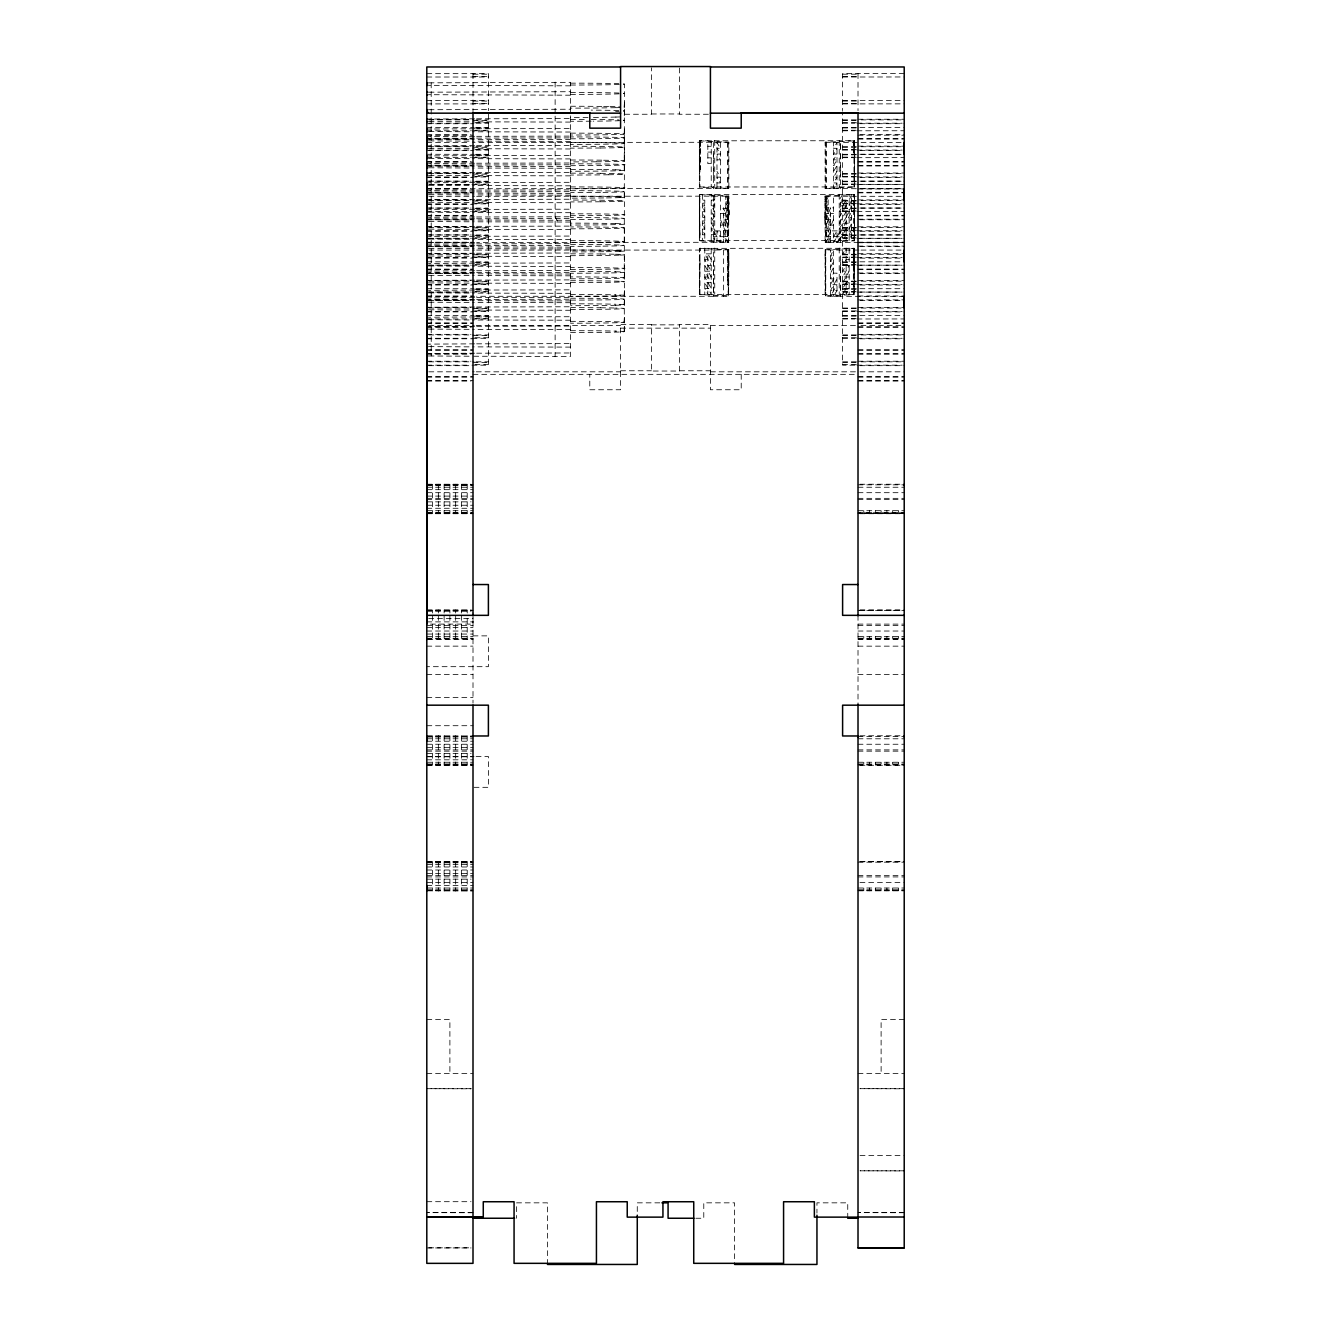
<?xml version="1.0" encoding="UTF-8"?>
<svg xmlns="http://www.w3.org/2000/svg" width="1331" height="1331" viewBox="0 0 1331 1331"><rect width="100%" height="100%" fill="white"/><g stroke="black" fill="none" stroke-linecap="round" stroke-linejoin="round"><path stroke-width="0.75" stroke-dasharray="5 3.75" d="M473.004 617.883L473.004 624.106L426.802 624.106M713.466 165.643L713.466 177.189M713.466 261.625L713.466 296.281L476.648 296.281M840.51 165.643L840.51 177.189M840.493 148.307L840.51 142.533L858.994 142.533M840.493 290.507L840.51 261.625M840.51 267.398L840.493 296.281L904.215 296.514M624.239 170.401L624.422 147.225M624.239 197.287L624.422 164.745M624.239 241.693L624.422 191.631M624.239 268.579L624.422 227.867M624.256 295.465L624.439 289.609L624.256 295.299M624.256 304.816L624.439 298.976L624.256 304.666M624.256 322.352L624.439 316.495L624.256 322.185M624.256 331.702L624.439 254.753M624.256 107.112L624.439 101.406L624.256 107.262A53.972 0.948 0 0 0 624.189 107.112M624.256 133.998L624.439 128.292L624.256 134.148M624.256 143.349L624.439 137.659L624.256 143.515M624.439 155.178L624.256 160.885L624.439 84.086M624.256 331.552L624.439 325.862M699.357 248.348L728.207 249.729L728.207 295.931L728.839 261.342L727.591 261.475L728.839 272.888L727.591 273.021L728.639 296.048L713.466 296.281L713.466 250.078L728.839 249.795L728.639 296.048L699.357 294.534L699.357 248.348L854.402 248.281L853.986 294.6L825.12 295.998L825.12 249.795L854.602 248.348L853.354 259.761L854.602 259.894L853.986 248.398L853.986 294.6M858.994 242.508L825.12 242.225L825.12 196.023L825.12 224.889M825.12 242.225L854.602 240.761L854.602 194.576L699.357 194.576L699.357 240.761L699.973 194.625L728.839 196.023L728.639 242.275L476.648 242.508M699.973 235.055L699.357 194.576L699.973 240.828L728.839 242.225M699.357 259.894L699.973 248.398L699.973 294.6M699.973 259.944L699.357 294.534L854.602 294.534L853.986 259.944M476.648 196.306L727.591 196.156L728.839 224.889M825.12 207.569L828.148 196.206L858.994 196.306M854.602 240.761L854.602 194.576L825.12 196.023L825.12 201.796L828.148 201.979C826.085 206.904 820.661 238.665 828.148 207.752L833.589 207.836M854.402 152.283L853.354 152.216L854.402 140.737L854.602 186.989L825.137 188.453L825.137 142.251L854.602 140.803M854.402 259.828L853.354 265.534L854.602 265.668L854.602 271.441M825.336 219.182L826.385 219.249L830.561 207.802L830.561 242.442M833.589 213.609L830.561 213.576L826.385 225.022L833.589 225.155M833.589 236.702L836.999 230.945L836.999 242.492L840.493 236.735L826.385 236.569L833.589 219.382L830.561 219.349L826.385 230.795L840.493 230.962L833.589 242.475L833.589 196.289M830.561 230.895L826.385 242.342L826.385 196.156L825.336 196.09M830.561 236.668L828.148 242.392L828.148 196.206L826.385 196.156L825.12 213.343L830.561 213.576M842.739 194.293L839.229 200.066L849.178 200.116L851.59 194.393L851.59 240.595L854.402 240.695L854.402 194.509M842.739 200.066L839.229 205.839L849.178 205.889L851.59 200.166L849.178 200.116M846.15 211.629L839.229 223.159L849.178 223.225L851.59 217.485L846.15 217.402L839.229 228.932L851.59 229.032L849.178 234.772L839.229 234.705L851.59 211.712L839.229 211.612L846.15 200.083L846.15 240.512L851.59 240.595M849.178 228.999L851.59 223.259L849.178 223.225M846.15 217.402L851.59 205.939L849.178 205.889M840.493 296.281L836.999 296.264L836.999 273.171L833.589 273.154L830.561 278.894L836.999 278.944L830.561 290.441L836.999 290.491L833.589 296.247L825.12 295.998M833.589 278.928L830.561 284.668L836.999 284.718L830.561 296.214L830.561 250.012L825.12 249.795L825.752 295.931L825.752 249.729M846.15 205.856L839.229 217.386L842.739 217.386M846.15 228.965L839.229 240.478L699.557 240.695L699.557 194.509M839.229 194.276L839.229 240.478L842.739 240.478L846.15 234.738M849.178 276.998L842.739 276.931L849.178 265.435L846.15 265.401L842.739 271.158L849.178 271.208L842.739 282.704L849.178 282.771M846.15 282.738L842.739 288.478L849.178 288.544L846.15 294.284L846.15 248.082L842.739 253.838L849.178 253.888M842.739 294.251L846.15 288.511M720.387 196.289L720.387 242.475L713.466 230.962L723.399 230.895L727.591 242.342L727.591 196.156C728.955 201.014 732.133 211.662 720.387 207.836M720.387 213.609L728.839 213.343M723.399 236.668L727.591 236.569L720.387 219.382C735.477 223.874 727.741 204.042 725.811 196.206L725.811 242.392L723.399 236.668L713.466 236.735L716.976 242.492L716.976 230.945L720.387 236.702M728.639 284.501L727.591 278.795L728.839 278.661L727.591 249.912L727.591 284.568L728.839 284.435M699.357 140.803L728.839 142.251L728.839 188.453L699.357 186.989L699.357 140.803L854.402 140.737L854.602 186.989M728.839 142.251L472.488 142.533M699.357 186.989L854.402 186.922M728.839 188.453L472.488 188.736M570.517 148.972L472.505 148.723M570.517 193.378L472.505 193.145M570.517 195.158L472.505 194.925M570.517 202.745L472.505 202.495M570.517 239.58L472.505 239.33M570.517 247.15L472.505 246.917M570.517 248.93L472.505 248.697M570.517 293.336L472.505 293.103M570.517 166.491L472.505 166.259M570.517 175.858L472.505 175.609M570.517 212.694L472.505 212.444M570.517 220.264L472.505 220.031M570.517 222.044L472.505 221.811M570.517 229.631L472.505 229.381M570.517 266.466L472.505 266.217M570.517 275.816L472.505 275.584M570.533 85.833L429.015 85.334M570.533 95.2L429.015 94.701M570.533 122.086L472.505 121.836M570.533 132.035L472.505 131.802M570.533 139.605L472.505 139.372M570.533 141.385L472.505 141.153M570.533 158.921L472.505 158.672M570.533 168.272L472.505 168.039M570.533 185.808L472.505 185.558M570.533 256.5L472.522 256.267M570.533 274.036L472.522 273.803M570.533 283.387L472.522 283.154M570.533 300.922L472.522 300.69M570.533 302.703L472.522 302.47M570.533 310.273L472.522 310.04M570.533 320.222L472.522 319.989M570.533 329.589L472.522 329.356M570.533 347.108L472.522 346.875M853.986 240.828L853.986 194.625L853.986 235.055M825.752 230.612L825.752 242.159L825.752 195.956M699.557 169.603L700.605 169.553L700.605 140.67M699.557 248.281L700.622 248.215M615.654 295.898L619.897 295.765A53.989 0.948 0 0 0 619.88 295L615.654 294.866M615.654 305.265L619.897 305.115A53.989 0.948 0 0 0 619.897 304.366L615.654 304.233M615.654 107.695L596.188 108.011A53.423 0.932 0 0 1 570.533 108.127M608.65 174.777L615.338 174.627M723.399 230.895L727.591 230.795L723.399 219.349M702.369 234.805L704.781 234.772L702.369 229.032L704.781 228.999L702.369 223.259L704.781 223.225L702.369 217.485L704.781 217.452L702.369 211.712L704.781 211.662L702.369 205.939L704.781 205.889L702.369 200.166L704.781 200.116L704.781 240.545M603.625 188.586L615.654 188.353A53.822 0.932 0 0 0 596.038 187.006M720.387 225.155L727.591 225.022L723.399 213.576M600.481 148.007L570.517 148.157M429.031 82.838L570.533 82.339L570.533 356.475L472.522 356.242M474.585 118.808L429.031 119.075M476.648 118.792L570.533 118.592M474.585 128.758L429.031 129.024M476.648 128.741L570.533 128.541M474.585 136.328L429.031 136.611M476.648 136.328L570.533 136.111M474.585 138.125L429.031 138.391M476.648 138.108L570.533 137.892M474.568 145.695L429.015 145.961M476.631 145.678L570.517 145.478M707.826 146.31L711.236 146.294M707.826 152.083L711.236 152.067M474.585 155.644L429.031 155.91M476.648 155.627L570.533 155.428M707.826 157.857L711.236 157.84M716.976 159.853L720.387 159.836L716.976 154.08L720.387 154.063L716.976 148.307L720.387 148.29L716.976 142.533L716.976 188.719M474.568 163.214L429.015 163.497M476.631 163.214L570.517 162.998M474.585 165.011L429.031 165.277M476.648 164.994L570.533 164.778M711.236 163.613L707.826 163.646L707.826 140.537M474.568 172.581L429.015 172.847M476.631 172.564L570.517 172.364M474.585 182.53L429.031 182.796M476.648 182.513L570.533 182.314M716.976 182.946L720.387 182.929L716.976 177.173L720.387 177.156L716.976 171.4M474.568 190.1L429.015 190.383M476.631 190.1L570.517 189.884M474.568 191.897L429.015 192.163M476.631 191.88L570.517 191.664M474.568 199.467L429.015 199.733M476.631 199.45L570.517 199.234M474.568 209.416L429.015 209.682M476.631 209.4L570.517 209.2M474.568 216.986L429.015 217.269M476.631 216.986L570.517 216.77M474.568 218.783L429.015 219.049M476.631 218.766L570.517 218.55M474.568 226.353L429.015 226.619M476.631 226.337L570.517 226.12M474.568 236.302L429.015 236.569M476.631 236.286L570.517 236.069M474.568 243.872L429.015 244.155M476.631 243.872L570.517 243.656M474.568 245.653L429.015 245.936M476.631 245.653L570.517 245.436M474.585 253.239L429.015 253.506M476.648 253.223L570.533 253.006M711.22 253.838L704.781 253.888L711.22 265.385L704.781 265.435L711.22 276.931L704.781 276.998L711.22 288.478L704.781 288.544L707.809 294.284L707.809 253.855L711.22 259.612L704.781 259.661L711.22 271.158L704.781 271.208L711.22 282.704L704.781 282.771L711.22 294.251L711.22 248.065M474.568 263.189L429.015 263.455M476.631 263.172L570.517 262.956M474.585 270.759L429.015 271.042M476.648 270.742L570.533 270.542M474.568 272.539L429.015 272.822M476.631 272.539L570.517 272.323M474.585 280.126L429.015 280.392M476.648 280.109L570.533 279.893M474.568 290.075L429.015 290.341M476.631 290.058L570.517 289.842M474.585 297.645L429.015 297.928M476.648 297.628L570.533 297.429M474.585 299.425L429.015 299.708M476.648 299.425L570.533 299.209M474.585 307.012L429.015 307.278M476.648 306.995L570.533 306.779M474.585 316.961L429.015 317.227M476.648 316.944L570.533 316.728M474.585 326.311L429.015 326.594M476.648 326.311L570.533 326.095M474.585 343.847L429.015 344.113M476.648 343.831L570.533 343.614M474.585 353.197L429.015 353.48M476.648 353.197L570.533 352.981M588.036 117.427L570.533 117.477M429.031 92.188L570.533 91.706M429.031 109.724L570.533 109.225M570.517 165.693L600.481 165.526A53.872 0.932 0 0 0 600.447 163.963A53.573 0.932 0 0 0 570.517 163.813M570.533 255.702L600.481 255.535A53.606 0.932 0 0 0 620.263 255.119M570.533 309.474L600.481 309.308A53.606 0.932 0 0 0 620.263 308.892A54.022 0.948 0 0 0 615.554 308.01M426.802 73.654L488.394 73.654L488.394 110.623M904.215 73.604L842.606 73.654L842.606 110.623M473.004 74.187L488.394 74.187M842.606 74.187L858.013 74.187M473.004 76.483L488.394 76.483M842.606 76.483L858.013 76.483M426.802 77.015L488.394 77.015M842.606 77.015L904.215 76.965M426.802 100.54L488.394 100.54M842.606 100.54L904.215 100.49M473.004 101.073L488.394 101.073M842.606 101.073L858.013 101.073M473.004 103.369L488.394 103.369M842.606 103.369L858.013 103.369M426.802 103.901L488.394 103.901M842.606 103.901L904.215 103.851M651.391 113.967L679.625 113.967M624.688 114.25L651.391 114.25L651.391 67.781M708.375 114.25L679.625 114.25L679.625 67.781M428.715 119.308L473.004 119.308M858.013 119.258L904.215 119.258M428.848 119.857L474.019 119.857M476.082 119.857L488.394 119.857M842.606 119.857L859.044 119.857M861.09 119.857L904.215 119.857M473.004 120.389L488.394 120.389M842.606 120.389L856.083 120.389M474.917 122.668L488.394 122.668M842.606 122.668L858.013 122.668M842.606 123.201L854.935 123.201M856.981 123.201L902.168 123.201M428.848 123.201L474.019 123.201M476.082 123.201L488.394 123.201M426.802 123.75L473.004 123.75M860.026 123.7L904.215 123.7M426.802 127.427L474.019 127.427M476.082 127.427L488.394 127.427M842.606 127.427L859.044 127.427M859.859 127.377L904.215 127.377M474.917 127.959L488.394 127.959M842.606 127.959L856.083 127.959M474.917 130.255L488.394 130.255M842.606 130.255L856.083 130.255M426.802 130.787L471.074 130.787M471.973 130.787L488.394 130.787M842.606 130.787L854.935 130.787M856.981 130.787L904.215 130.737M426.802 134.714L471.074 134.714M859.942 134.664L904.215 134.664M426.802 135.246L473.004 135.246M858.013 135.196L904.215 135.196M426.802 138.607L473.004 138.607M858.013 138.557L904.215 138.557M426.802 139.139L473.004 139.139M858.013 139.089L904.215 139.089M426.802 142.533L470.425 142.533M861.057 142.533L904.215 142.533M426.802 146.194L470.991 146.194M858.013 146.144L904.215 146.144M428.848 146.743L474.019 146.743M476.082 146.743L488.394 146.726M842.606 146.726L859.044 146.726M861.09 146.726L904.215 146.726M473.004 147.275L488.394 147.275M842.606 147.275L856.083 147.275M474.917 149.554L488.394 149.554M842.606 149.554L858.013 149.554M428.848 150.087L474.019 150.087M476.082 150.087L488.394 150.087M842.606 150.087L854.935 150.087M856.981 150.087L902.168 150.087M426.802 150.636L473.004 150.636M860.026 150.586L904.215 150.586M859.859 154.263L904.215 154.263M426.802 154.28L474.019 154.313M476.065 154.313L488.394 154.313M842.606 154.313L859.027 154.313M861.09 154.313L902.152 154.313M474.917 154.845L488.394 154.845M842.606 154.845L856.083 154.845M474.917 157.141L488.394 157.141M842.606 157.141L856.083 157.141M426.802 157.624L471.074 157.624M471.956 157.674L488.394 157.674M842.606 157.674L854.918 157.674M856.981 157.674L904.215 157.624M426.802 161.6L471.074 161.6M858.013 161.55L904.215 161.55M426.802 162.149L473.004 162.149M858.013 162.083L904.215 162.083M426.802 165.493L473.004 165.493M858.013 165.443L904.215 165.443M426.802 166.026L473.004 166.026M858.013 165.976L904.215 165.976M426.802 173.097L470.991 173.097M858.013 173.03L904.215 173.03M428.848 173.629L474.019 173.629M476.082 173.629L488.394 173.612M842.606 173.612L859.044 173.612M861.09 173.612L904.215 173.612M473.004 174.161L488.394 174.161M842.606 174.161L856.083 174.161M474.917 176.441L488.394 176.441M842.606 176.441L858.013 176.441M426.802 176.973L469.91 176.973M471.973 176.973L488.394 176.973M842.606 176.973L854.935 176.973M856.981 176.973L902.168 176.973M426.802 177.505L473.004 177.505M860.026 177.472L904.215 177.472M426.802 181.149L471.141 181.149M859.859 181.149L904.215 181.149M428.832 181.199L474.019 181.199M476.065 181.199L488.394 181.199M842.606 181.199L859.027 181.199M861.09 181.199L902.152 181.199M474.917 181.731L488.394 181.731M842.606 181.731L856.083 181.731M474.917 184.011L488.394 184.011M842.606 184.011L856.083 184.011M428.798 184.377L470.991 184.377L426.802 184.51M860.026 184.344L902.202 184.344M471.956 184.56L488.394 184.56M842.606 184.56L854.918 184.56M856.981 184.56L904.215 184.51M426.802 188.47L471.074 188.47M859.942 188.436L904.215 188.436M426.802 188.736L470.425 188.736M825.137 188.453L858.994 188.736M861.057 188.736L904.215 188.736M426.802 189.019L473.004 189.019M858.013 188.969L904.215 188.969M426.802 192.363L473.004 192.363M858.013 192.329L904.215 192.329M426.802 192.912L473.004 192.912M858.013 192.862L904.215 192.862M428.865 196.306L474.568 196.306M861.041 196.306L904.198 196.306M426.802 199.949L470.991 199.949M858.013 199.916L904.215 199.916M428.832 200.499L474.019 200.499M476.065 200.499L488.394 200.499M842.606 200.499L859.027 200.499M861.09 200.499L904.198 200.499M472.987 201.048L488.394 201.048M842.606 201.048L856.083 201.048M474.917 203.327L488.394 203.327M842.606 203.327L857.996 203.327M426.785 203.859L469.91 203.859M471.956 203.859L488.394 203.859M842.606 203.859L854.918 203.859M856.981 203.859L902.152 203.859M426.802 204.358L473.004 204.358M860.026 204.358L904.215 204.358M426.802 208.052L471.141 208.052M859.859 208.035L904.215 208.035M428.832 208.085L474.019 208.085M476.065 208.085L488.394 208.085M842.606 208.085L859.027 208.085M861.09 208.085L902.152 208.085M474.917 208.618L488.394 208.618M842.606 208.618L856.083 208.618M474.917 210.897L488.394 210.897M842.606 210.897L856.083 210.897M426.802 211.396L471.074 211.396M471.956 211.446L488.394 211.446M842.606 211.446L854.918 211.446M856.981 211.446L904.215 211.413M426.802 215.339L473.004 215.339M858.013 215.323L904.215 215.323M426.802 215.872L473.004 215.872M858.013 215.855L904.215 215.855M426.802 219.216L473.004 219.216M858.013 219.216L904.215 219.216M426.802 219.765L473.004 219.765M859.942 219.748L904.215 219.748M426.802 226.819L470.991 226.819M858.013 226.802L904.215 226.802M428.832 227.385L474.019 227.385M476.065 227.385L488.394 227.385M842.606 227.385L859.027 227.385M861.09 227.385L904.198 227.385M472.987 227.934L488.394 227.934M842.606 227.934L856.083 227.934M474.917 230.213L488.394 230.213M842.606 230.213L857.996 230.213M426.785 230.745L469.91 230.745M471.956 230.745L488.394 230.745M842.606 230.745L854.918 230.745M856.981 230.745L902.152 230.745M426.802 231.245L473.004 231.245M860.026 231.245L904.215 231.245M426.802 234.921L471.141 234.921M859.859 234.921L904.215 234.921M428.832 234.971L474.019 234.971M476.065 234.971L488.394 234.971M842.606 234.971L859.027 234.971M861.09 234.971L902.152 234.971M474.917 235.504L488.394 235.504M842.606 235.504L856.083 235.504M474.917 237.783L488.394 237.783M842.606 237.783L856.083 237.783M426.802 238.282L471.074 238.282M859.942 238.282L904.215 238.282M428.832 238.332L469.91 238.332M471.956 238.332L488.394 238.332M842.606 238.332L854.918 238.332M856.981 238.332L902.152 238.332M426.802 242.209L473.004 242.209M858.013 242.209L904.215 242.209M428.865 242.508L474.568 242.508M861.041 242.508L902.152 242.508M426.802 242.741L473.004 242.741M858.013 242.741L904.215 242.741M426.802 246.102L473.004 246.102M858.013 246.102L904.215 246.102M426.802 246.651L473.004 246.651M859.942 246.634L904.215 246.634M428.865 250.078L474.568 250.078M476.648 250.078L713.466 250.078M858.994 250.078L830.561 250.012M861.041 250.078L904.198 250.078M426.802 253.705L470.991 253.705M858.013 253.705L904.215 253.705M428.832 254.271L474.019 254.271M476.065 254.271L488.394 254.271M842.606 254.271L859.027 254.271M861.09 254.271L904.198 254.271M472.987 254.82L488.394 254.82M842.606 254.82L856.083 254.82M474.917 257.099L488.394 257.099M842.606 257.099L857.996 257.099M426.785 257.632L469.91 257.632M471.956 257.632L488.394 257.632M842.606 257.632L854.918 257.632M856.981 257.632L902.152 257.632M426.802 258.131L473.004 258.131M860.026 258.131L904.215 258.131M426.802 261.808L474.019 261.858M476.082 261.858L488.394 261.858M842.606 261.858L859.044 261.858M859.859 261.808L904.215 261.808M474.917 262.39L488.394 262.39M842.606 262.39L856.083 262.39M474.917 264.669L488.394 264.669M842.606 264.669L856.083 264.669M426.802 265.168L471.074 265.168M859.942 265.168L904.215 265.168M428.848 265.218L469.91 265.218M471.973 265.218L488.394 265.218M842.606 265.218L854.935 265.218M856.981 265.218L902.168 265.218M426.802 269.112L473.004 269.112M858.013 269.095L904.215 269.095M426.802 269.644L473.004 269.644M858.013 269.644L904.215 269.644M426.802 272.988L473.004 272.988M858.013 272.988L904.215 272.988M426.802 273.537L471.074 273.537M859.942 273.537L904.215 273.537M426.802 280.575L470.991 280.575M858.013 280.591L904.215 280.591M428.832 281.157L474.019 281.157M476.065 281.157L488.394 281.157M842.606 281.157L859.027 281.157M861.09 281.157L904.198 281.157M472.987 281.706L488.394 281.706M842.606 281.706L856.083 281.706M474.917 283.985L488.394 283.985M842.606 283.985L857.996 283.985M426.785 284.518L469.91 284.518M471.956 284.518L488.394 284.518M842.606 284.518L854.918 284.518M856.981 284.518L902.152 284.518M426.802 285.017L473.004 285.017M860.026 285.017L904.215 285.017M426.802 288.694L474.019 288.744M476.082 288.744L488.394 288.744M842.606 288.744L859.044 288.744M859.859 288.694L904.215 288.694M474.917 289.276L488.394 289.276M842.606 289.276L856.083 289.276M474.917 291.556L488.394 291.556M842.606 291.556L856.083 291.556M426.802 292.055L471.074 292.055M859.942 292.055L904.215 292.055M428.848 292.105L469.91 292.105M471.973 292.105L488.394 292.105M842.606 292.105L854.935 292.105M856.981 292.105L902.168 292.105M426.802 295.981L473.004 295.981M858.013 295.998L904.215 295.998M426.802 296.514L474.568 296.281M426.802 299.874L473.004 299.874M858.013 299.874L904.215 299.874M426.802 300.423L471.074 300.423M859.942 300.423L904.215 300.423M426.802 307.461L470.991 307.461M858.013 307.461L904.215 307.461M428.848 308.043L474.019 308.043M476.082 308.043L488.394 308.043M842.606 308.043L859.044 308.043M861.09 308.043L904.215 308.043M473.004 308.592L488.394 308.592M842.606 308.592L856.083 308.592M474.917 310.872L488.394 310.872M842.606 310.872L858.013 310.872M426.802 311.404L469.91 311.404M471.973 311.404L488.394 311.404M842.606 311.404L854.935 311.404M856.981 311.404L902.168 311.404M426.802 311.903L473.004 311.903M860.026 311.903L904.215 311.903M426.802 315.58L474.019 315.63M476.082 315.63L488.394 315.63M842.606 315.63L859.044 315.63M859.859 315.58L904.215 315.58M474.917 316.162L488.394 316.162M842.606 316.162L856.083 316.162M474.917 318.442L488.394 318.442M842.606 318.442L856.083 318.442M426.802 318.941L471.074 318.941M471.973 318.991L488.394 318.991M842.606 318.991L854.935 318.991M856.981 318.991L904.215 318.941M426.802 322.867L473.004 322.867M858.013 322.867L904.215 322.867M426.802 323.4L473.004 323.4M858.013 323.4L904.215 323.4M651.391 324.847L679.625 324.847M428.848 325.613L474.219 325.613M476.282 325.613L620.579 325.613M710.421 325.613L858.861 325.613M860.924 325.613L902.152 325.613M426.802 326.761L473.004 326.761M858.013 326.761L904.215 326.761M426.802 327.31L471.074 327.31M858.013 327.31L904.215 327.31M620.579 328.141L710.421 328.141M426.802 334.347L470.991 334.347M858.013 334.347L904.215 334.347M428.848 334.93L474.019 334.93M476.082 334.93L488.394 334.93M842.606 334.93L859.044 334.93M861.09 334.93L904.215 334.93M473.004 335.479L488.394 335.479M842.606 335.479L856.083 335.479M474.917 337.758L488.394 337.758M842.606 337.758L858.013 337.758M426.802 338.29L469.91 338.29M471.973 338.29L488.394 338.29M842.606 338.29L854.935 338.29M856.981 338.29L902.168 338.29M426.802 338.789L473.004 338.789M860.026 338.789L904.215 338.789M426.802 349.754L473.004 349.754M858.013 349.754L904.215 349.754M426.802 350.286L473.004 350.286M858.013 350.286L904.215 350.286M426.802 353.647L473.004 353.647M858.013 353.647L904.215 353.647M426.802 354.196L471.074 354.196M858.013 354.196L904.215 354.196M426.802 361.233L470.991 361.233M858.013 361.233L904.215 361.233M428.848 361.816L474.019 361.816M476.082 361.816L488.394 361.816M842.606 361.816L859.044 361.816M861.09 361.816L904.215 361.816M473.004 362.365L488.394 362.365M842.606 362.365L856.083 362.365M474.917 364.644L488.394 364.644M842.606 364.644L858.013 364.644M426.802 365.176L469.91 365.176M471.973 365.176L488.394 365.176L488.394 111.821M854.935 365.176L842.606 365.176L842.606 111.821M856.981 365.176L902.168 365.176M428.798 365.676L471.074 365.676M860.026 365.676L904.215 365.676M620.579 370.767L651.391 370.767M679.625 370.767L710.421 370.767M428.798 371.815L474.219 371.815M476.282 371.815L620.579 371.815M710.421 371.815L858.861 371.815M860.026 371.815L904.215 371.815M473.004 374.344L855.966 374.344M426.802 376.64L473.004 376.64M858.013 376.64L904.215 376.64M426.802 377.172L473.004 377.172M858.013 377.172L904.215 377.172M426.802 380.533L473.004 380.533M858.013 380.533L904.215 380.533M426.802 381.082L471.074 381.082M858.013 381.082L904.215 381.082M426.802 484.234L471.074 484.234M859.942 484.234L904.215 484.234M426.802 484.434L473.004 484.434M426.802 484.85L473.004 484.85M858.013 484.85L904.215 484.85M426.802 485.482L473.004 485.482M426.802 487.246L473.004 487.246M858.013 487.246L904.215 487.246M426.802 489.675L473.004 489.675M426.802 492.686L473.004 492.686M858.013 492.686L904.215 492.686M426.802 496.097L473.004 496.097M426.802 498.343L473.004 498.343M858.013 498.343L904.215 498.343M426.802 499.607L473.004 499.607M858.013 499.607L904.215 499.607M426.802 501.854L471.074 501.854M426.802 505.248L473.004 505.248M426.802 508.276L473.004 508.276M426.802 510.688L473.004 510.688M858.013 510.705L904.215 510.688M426.802 512.468L473.004 512.468M858.013 512.468L904.215 512.468M426.802 513.084L473.004 513.084M426.802 513.516L473.004 513.516M858.013 513.516L904.215 513.516M426.802 513.716L473.004 513.716M859.942 513.716L904.215 513.699M426.802 610.014L471.074 609.997M859.942 610.014L904.215 609.997M426.802 610.214L473.004 610.214M859.942 610.214L904.215 610.214M426.802 610.63L473.004 610.63M858.013 610.63L904.215 610.63M426.802 611.262L471.074 611.262M428.715 618.466L473.004 618.466M426.802 621.876L473.004 621.876M858.013 624.106L904.215 624.123M426.802 625.387L473.004 625.387M858.013 625.387L904.215 625.387M426.802 627.616L473.004 627.616M426.802 631.027L473.004 631.027M858.013 631.027L904.215 631.027M426.802 634.055L473.004 634.055M473.004 635.869L488.394 635.869L488.394 666.681L426.802 666.681M426.802 636.468L473.004 636.468M858.013 636.468L904.215 636.468M426.802 638.231L473.004 638.231L473.004 639.279L426.802 639.479M858.013 638.231L904.215 638.231M426.802 638.863L473.004 638.863M858.013 638.863L904.215 638.863M858.013 639.479L904.215 639.479M426.802 646.151L473.004 646.134M858.013 646.151L904.215 646.151M426.802 674.384L473.004 674.368M858.013 674.384L904.215 674.384M426.802 697.477L473.004 697.477M426.802 725.711L473.004 725.711M426.802 735.777L473.004 735.976M859.942 735.777L904.215 735.777M426.802 736.392L473.004 736.392M858.013 736.392L904.215 736.392M426.802 737.025L473.004 737.025M426.802 738.788L473.004 738.788M858.013 738.788L904.215 738.788M426.802 741.217L473.004 741.217M426.802 744.245L473.004 744.245M858.013 744.245L904.215 744.245M426.802 747.639L473.004 747.639M426.802 749.885L473.004 749.885M858.013 749.885L904.215 749.885M426.802 751.15L473.004 751.15M858.013 751.15L904.215 751.15M426.802 753.396L471.074 753.396M426.802 756.507L474.019 756.507M476.082 756.507L488.394 756.507L488.394 787.32L473.004 787.32M426.802 756.79L473.004 756.79M426.802 759.818L473.004 759.818M426.802 762.247L473.004 762.247M858.013 762.247L904.215 762.247M426.802 764.011L473.004 764.011M858.013 764.011L904.215 764.011M426.802 764.643L473.004 764.643M858.013 764.643L904.215 764.643M426.802 765.059L473.004 765.059M858.013 765.059L904.215 765.059M426.802 765.258L473.004 765.258M859.942 765.258L904.215 765.258M426.802 861.556L471.074 861.556M859.942 861.556L904.215 861.556M426.802 861.756L473.004 861.756M859.942 861.756L904.215 861.756M426.802 862.172L473.004 862.172M858.013 862.172L904.215 862.172M426.802 862.804L473.004 862.804M426.802 864.568L473.004 864.568M426.802 866.98L473.004 866.98M426.802 870.008L473.004 870.008M426.802 873.419L473.004 873.419M426.802 875.648L473.004 875.648M858.013 875.648L904.215 875.665M426.802 876.929L473.004 876.929M858.013 876.929L904.215 876.929M426.802 879.159L471.074 879.159M426.802 882.569L473.004 882.569M859.942 882.569L904.215 882.569M426.802 885.597L473.004 885.597M426.802 888.01L473.004 888.01M858.013 888.01L904.215 888.01M426.802 889.774L473.004 889.774M858.013 889.774L904.215 889.774M426.802 890.406L473.004 890.406M858.013 890.406L904.215 890.406M426.802 890.822L473.004 891.021M858.013 890.822L904.215 890.822M426.802 1019.496L449.895 1019.513L449.895 1073.402M904.215 1019.496L881.105 1019.496L881.122 1073.402M426.802 1073.402L473.004 1073.402M858.013 1073.402L904.215 1073.402M860.026 1155.424L904.215 1155.541M426.802 1201.693L470.991 1201.693M659.86 1202.841L637.266 1202.841L637.266 1213.107M695.847 1218.248L703.783 1218.248L703.783 1202.841L734.579 1202.841L734.579 1264.45M428.715 1247.829L471.074 1247.829M426.802 1247.946L471.074 1247.946M570.533 119.391L587.121 119.441M570.533 133.133L579.401 133.15A53.955 0.932 0 0 1 615.538 133.549L619.897 133.699A53.905 0.948 0 0 1 570.533 135.013M570.533 253.822L600.481 253.971M570.533 307.594L600.481 307.744M570.533 321.337L588.036 321.387A54.504 0.965 0 0 1 610.247 321.636L619.897 321.886A53.955 0.948 0 0 1 619.93 322.651L610.197 322.901A54.105 0.948 0 0 1 570.533 323.217M429.015 121.587L470.442 121.836M429.015 131.536L470.442 131.786M429.015 139.106L470.442 139.356M429.015 140.886L470.442 141.136M429.015 148.473L470.442 148.723M429.015 158.422L470.442 158.672M429.015 165.992L470.442 166.242M429.015 167.773L470.442 168.022M429.015 175.359L470.442 175.609M429.015 185.308L470.442 185.558M429.015 192.879L470.442 193.128M429.015 194.659L470.442 194.908M429.015 202.245L470.442 202.495M429.015 212.195L470.442 212.444M429.015 219.765L470.442 220.014M429.015 221.545L470.442 221.795M429.015 229.132L470.442 229.381M429.015 239.081L470.442 239.33M429.015 246.651L470.442 246.901M429.015 248.431L470.442 248.681M429.015 256.018L470.442 256.267M429.015 265.967L470.442 266.217M429.015 273.537L470.442 273.787M429.015 275.317L470.442 275.567M429.015 282.904L470.442 283.137M429.015 292.853L470.442 293.103M429.015 300.423L470.442 300.673M429.015 302.204L470.442 302.453M429.015 309.79L470.442 310.023M429.015 319.739L470.442 319.972M429.015 329.09L470.442 329.339M429.015 346.626L470.442 346.859M429.015 355.976L470.442 356.226M825.137 142.251L840.51 142.533L840.51 188.736M842.739 240.478L846.15 240.512M846.15 265.401L842.739 265.385L846.15 259.628L849.178 259.661M836.999 296.264L833.589 296.247L833.589 250.045L830.561 255.785L833.589 255.835L830.561 261.558L833.589 261.608L830.561 267.348L833.589 267.381L830.561 273.121L833.589 273.154M591.164 119.457L608.65 119.674A53.872 0.932 0 0 1 619.048 119.923M603.642 106.447L610.197 106.547M603.642 160.219L610.197 160.319M603.625 169.569L615.654 169.802M830.561 219.349L826.385 219.249M849.178 234.772L851.59 234.805L849.178 240.545L849.178 194.343M615.654 223.575L603.625 223.342A53.905 0.948 0 0 0 570.533 223.142M828.148 207.752L825.336 207.636M728.207 230.612L728.207 242.159L728.207 195.956M728.207 249.729L728.839 261.342M555.127 216.537L557.939 222.31M725.811 207.752L728.639 219.182M727.591 219.249L723.399 207.802L723.399 242.442M728.639 213.409L725.811 201.979L728.839 201.796L728.639 196.09M728.639 261.408L727.591 255.702L728.839 255.569L728.639 249.862M700.605 169.553L699.557 163.829L700.605 163.78L699.557 158.056L700.605 157.99L699.557 152.283L700.605 152.216L699.557 146.51L700.605 146.443L699.557 140.737L699.557 181.149M840.493 154.08L840.51 159.87M713.466 154.08L713.466 159.87M898.442 510.688L898.442 512.468M898.442 636.468L898.442 638.231M898.442 762.247L898.442 764.011M898.442 888.01L898.442 890.822M892.668 510.688L892.668 512.468M892.668 636.468L892.668 638.231M892.668 762.247L892.668 764.011M892.668 888.01L892.668 890.822M886.895 510.688L886.895 512.468M886.895 636.468L886.895 638.231M886.895 762.247L886.895 764.011M886.895 888.01L886.895 890.822M881.122 510.688L881.122 512.468M881.122 636.468L881.122 638.231M881.122 762.247L881.122 764.011M881.122 888.01L881.122 890.822M875.332 510.688L875.332 512.468M875.332 636.468L875.332 638.231M875.332 762.247L875.332 764.011M875.332 888.01L875.332 890.822M869.559 510.688L869.559 512.468M869.559 636.468L869.559 638.231M869.559 762.247L869.559 764.011M869.559 888.01L869.559 890.822M863.786 510.688L863.786 512.468M863.786 636.468L863.786 638.231M863.786 762.247L863.786 764.011M863.786 888.01L863.786 890.822M858.013 73.604L858.013 110.623M858.013 615.338L858.013 705.18M853.986 140.853L853.986 187.055M853.354 140.67L853.354 152.216M853.354 248.215L853.354 294.417M849.178 248.115L849.178 294.317M847.747 1218.248L847.747 1202.841L816.951 1202.841L816.951 1213.107M840.493 202.079L840.493 242.508M840.493 255.851L840.493 267.398M839.229 140.52L839.229 186.706M839.229 248.048L839.229 294.251M836.999 188.719L836.999 142.533L833.589 148.29L836.999 148.307L833.589 154.063L836.999 154.08L833.589 159.836L836.999 159.853L833.589 165.61L836.999 165.626L833.589 171.383L836.999 171.4L833.589 177.156L836.999 177.173L833.589 182.929L836.999 182.946L833.589 188.703L833.589 142.517M826.385 142.384L826.385 188.569M825.752 142.201L825.752 188.386M741.217 374.344L741.217 389.75L710.421 389.75L710.421 324.581L679.625 324.581L679.625 371.033L651.391 371.033L651.391 324.581L620.579 324.581L620.579 389.75L589.783 389.75L589.783 374.344M728.223 142.201L728.223 188.386M727.591 142.384L727.591 188.569M723.399 250.012L723.399 296.214M720.387 142.517L720.387 188.703M714.73 140.52L714.73 186.706M714.73 194.276L714.73 240.478L711.22 234.705L714.73 234.705L711.22 228.932L714.73 228.932L711.22 223.159L714.73 223.159L711.22 217.386L714.73 217.386L711.22 211.612L714.73 211.612L711.22 205.839L714.73 205.839L711.22 200.066L714.73 200.066L711.22 194.293L711.22 240.478M714.73 248.048L714.73 294.251M713.466 142.533L713.466 188.736M713.466 196.306L713.466 242.508M711.236 140.52L711.236 186.723M704.781 248.115L704.781 294.317M702.369 194.393L702.369 240.595M699.973 140.853L699.973 187.055M555.127 82.073L555.127 114.533M555.127 116.13L555.127 356.741M547.44 1264.45L547.44 1202.841L516.628 1202.841L516.628 1218.248M473.004 73.654L473.004 114.017M473.004 612.643L473.004 703.117M467.214 484.234L467.214 513.716M467.214 610.014L467.214 613.025M467.214 618.466L467.214 639.479M467.214 735.777L467.214 765.258M467.214 861.556L467.214 891.021M461.441 484.234L461.441 513.716M461.441 610.014L461.441 613.025M461.441 615.438L461.441 639.479M461.441 735.777L461.441 765.258M461.441 861.556L461.441 891.021M455.668 484.234L455.668 513.716M455.668 610.014L455.668 613.025M455.668 615.438L455.668 639.479M455.668 735.777L455.668 765.258M455.668 861.556L455.668 891.021M449.895 484.234L449.895 513.716M449.895 610.014L449.895 613.025M449.895 615.438L449.895 639.479M449.895 735.777L449.895 765.258M449.895 861.556L449.895 891.021M444.121 484.234L444.121 513.716M444.121 610.014L444.121 613.025M444.121 615.438L444.121 639.479M444.121 735.777L444.121 765.258M444.121 861.556L444.121 891.021M438.348 484.234L438.348 513.716M438.348 610.014L438.348 613.025M438.348 615.438L438.348 639.479M438.348 735.777L438.348 765.258M438.348 861.556L438.348 891.021M432.575 484.234L432.575 513.716M432.575 610.014L432.575 613.025M432.575 615.438L432.575 639.479M432.575 735.777L432.575 765.258M432.575 861.556L432.575 891.021M431.194 82.821L431.211 355.993M570.533 85.034A53.606 0.932 0 0 0 600.447 84.868A53.905 0.932 0 0 0 620.246 84.452M570.533 106.247A53.955 0.932 0 0 1 603.442 106.447M623.424 83.903A53.905 0.932 0 0 1 623.357 84.269M570.483 83.154A53.905 0.932 0 0 1 618.915 83.67M570.533 94.385A53.606 0.932 0 0 0 600.464 94.235A53.905 0.932 0 0 0 620.196 93.802M623.457 93.27A53.905 0.932 0 0 1 623.324 93.636M570.483 92.505A53.905 0.932 0 0 1 618.948 93.037M623.507 120.156A53.872 0.932 0 0 1 623.257 120.522M620.063 120.688A53.872 0.932 0 0 1 593.144 121.171M591.197 121.188A53.872 0.932 0 0 1 570.517 121.271M570.533 142.484A53.939 0.948 0 0 1 624.455 143.432A53.939 0.948 0 0 1 570.533 144.38M570.533 138.807A53.606 0.932 0 0 0 600.447 138.64A53.905 0.932 0 0 0 622.126 137.592A53.905 0.932 0 0 0 570.483 136.927M596.205 161.783A53.423 0.932 0 0 1 570.533 161.9M596.454 161.8A53.955 0.948 0 0 0 615.954 161.467A53.972 0.948 0 0 0 609.997 160.319M570.533 160.003A53.955 0.948 0 0 1 603.442 160.202M619.098 111.388A53.905 0.948 0 0 1 615.621 111.505M618.782 110.556A53.905 0.948 0 0 0 600.514 110.19A53.606 0.932 0 0 0 591.197 110.107M623.324 110.789A53.905 0.948 0 0 1 623.507 111.155M615.954 117.061A53.955 0.948 0 0 1 592.428 117.411M619.963 116.928A53.972 0.948 0 0 1 615.737 117.061M620.213 107.561A53.972 0.948 0 0 1 616.037 107.711M609.997 106.547A53.972 0.948 0 0 1 619.664 106.813M615.704 169.802A53.806 0.932 0 0 1 617.9 170.751A53.806 0.932 0 0 1 570.583 171.25M570.583 169.386A53.806 0.932 0 0 1 603.509 169.569M600.597 148.007A53.856 0.948 0 0 0 615.321 146.693L608.65 146.56A53.856 0.948 0 0 0 570.6 146.277M603.592 188.586A53.822 0.932 0 0 1 570.566 188.786M570.517 186.906A53.44 0.932 0 0 1 596.188 187.022M600.481 173.329A53.856 0.932 0 0 1 615.205 174.627M608.583 174.76A53.856 0.932 0 0 1 570.6 175.043M615.771 196.689A53.822 0.932 0 0 1 619.697 197.57M603.625 197.936A53.822 0.932 0 0 1 570.566 198.136M596.038 196.372A53.822 0.932 0 0 1 615.488 196.672M570.517 196.256A53.44 0.932 0 0 1 596.155 196.372M570.517 173.163A53.573 0.932 0 0 1 600.547 173.313M600.481 192.413A53.573 0.932 0 0 1 570.517 192.579M570.517 215.672A53.44 0.932 0 0 0 596.172 215.555A53.822 0.932 0 0 0 615.621 214.208L610.197 214.091A54.421 0.948 0 0 0 588.036 213.842A53.44 0.932 0 0 0 570.517 213.809M570.517 190.682A53.905 0.948 0 0 1 622.093 191.365A53.905 0.948 0 0 1 600.647 192.413M620.196 197.587A54.055 0.948 0 0 1 604.058 197.953M600.431 201.763A53.573 0.932 0 0 1 570.517 201.929M615.771 223.575A53.905 0.948 0 0 1 617.917 224.54A53.905 0.948 0 0 1 570.517 225.039M600.597 201.78A53.839 0.948 0 0 0 615.321 200.465L608.65 200.332A53.839 0.948 0 0 0 570.6 200.049M570.517 219.449A53.905 0.932 0 0 0 622.143 218.783A53.905 0.932 0 0 0 600.397 217.735A53.573 0.932 0 0 0 570.517 217.569M596.088 240.778A53.822 0.932 0 0 1 619.747 241.992M603.592 242.358A53.822 0.932 0 0 1 570.566 242.558M570.517 240.678A53.44 0.932 0 0 1 596.188 240.778M570.483 228.816A53.905 0.948 0 0 0 622.093 228.15A53.905 0.948 0 0 0 600.547 227.085A53.573 0.932 0 0 0 570.517 226.936M615.771 250.461A53.822 0.932 0 0 1 619.697 251.343M603.692 251.709A53.822 0.932 0 0 1 570.566 251.908M596.038 250.145A53.822 0.932 0 0 1 615.488 250.444M570.517 250.028A53.44 0.932 0 0 1 596.188 250.145M600.397 246.185A53.573 0.932 0 0 1 570.517 246.335M570.517 269.444A53.44 0.932 0 0 0 596.271 269.328A53.822 0.932 0 0 0 615.621 267.98L610.197 267.864A54.421 0.948 0 0 0 588.036 267.614A53.44 0.932 0 0 0 570.517 267.581M570.517 244.455A53.905 0.948 0 0 1 622.093 245.137A53.905 0.948 0 0 1 600.647 246.185M620.096 251.359A54.055 0.948 0 0 1 603.891 251.725M620.096 241.992A54.055 0.948 0 0 1 603.891 242.358M570.533 282.588A53.972 0.948 0 0 0 624.455 281.64A54.122 0.948 0 0 0 620.346 281.29M615.737 305.265A53.922 0.948 0 0 1 570.533 305.681M570.533 303.801A53.922 0.948 0 0 1 615.92 304.233M570.533 280.708A53.905 0.948 0 0 1 620.512 281.29M570.65 300.107A53.606 0.932 0 0 0 620.279 299.525A54.022 0.948 0 0 0 615.338 298.643A53.606 0.932 0 0 0 600.547 298.394M570.533 298.227A54.072 0.948 0 0 1 600.397 298.394M570.533 332.567A54.105 0.948 0 0 0 610.214 332.268L619.897 332.001A53.889 0.948 0 0 0 615.587 331.12M570.533 330.687A53.39 0.932 0 0 1 596.205 330.803M570.533 278.795A54.105 0.948 0 0 0 610.23 278.495L619.897 278.229A53.889 0.948 0 0 0 615.604 277.347L610.197 277.214A54.504 0.965 0 0 0 588.069 276.964A53.39 0.932 0 0 0 570.533 276.915M615.388 271.757A54.089 0.948 0 0 1 608.966 272.955M608.533 272.971A54.089 0.948 0 0 1 570.417 273.238M615.854 295.898A53.922 0.948 0 0 1 570.533 296.331M570.533 294.434A53.922 0.948 0 0 1 615.92 294.866M570.533 271.341A53.789 0.948 0 0 1 615.604 271.757M600.531 307.76A53.606 0.932 0 0 1 615.404 308.027M596.488 330.787A53.473 0.948 0 0 1 616.003 331.103M600.531 253.988A53.606 0.932 0 0 1 615.404 254.254M615.404 254.238A54.022 0.948 0 0 1 620.313 255.119M624.439 272.09L624.256 277.929L624.439 272.09M624.439 110.772L624.256 116.463A53.972 0.948 0 0 1 624.272 116.629L624.439 110.772M854.602 254.121L853.354 271.308L854.402 271.374L854.402 248.281L853.354 253.988L854.602 254.121M904.215 513.084L858.013 513.084L904.215 513.084M471.074 1088.691L426.802 1088.691L471.074 1088.808M904.215 1088.675L859.942 1088.675L904.215 1088.808M904.215 1170.814L860.026 1170.814L904.215 1170.931M473.004 1212.624L426.802 1212.624L473.004 1212.741M904.215 1212.624L858.013 1212.624L904.215 1212.724"/><path stroke-width="1.5" d="M426.802 741.217L426.802 735.777M426.802 624.106L426.802 499.607M426.802 498.343L426.802 184.377M904.198 154.313L904.215 142.533M904.198 200.499L904.215 188.736M426.802 188.736L426.785 192.163L427.9 192.163M426.802 142.533L426.785 145.977L427.9 145.977M426.802 639.479L426.802 638.231M426.802 765.258L426.802 764.011M858.013 737.025L858.013 735.777M904.215 484.234L904.215 485.482M904.215 735.777L904.215 737.025M620.579 66.966L426.802 66.966L426.802 1263.352L473.004 1263.352L473.004 705.18M710.421 66.966L904.215 66.966L904.215 1247.946L858.013 1247.946L858.013 704.232M426.802 82.838L427.9 82.838M426.802 92.205L427.9 92.205M426.802 109.724L427.9 109.724M426.802 113.168L620.579 113.168M710.421 113.168L904.215 113.168M426.802 119.091L427.9 119.091M426.802 129.04L427.9 129.04M426.802 136.611L427.9 136.611M426.802 138.391L427.9 138.391M426.802 155.927L427.9 155.927M426.785 163.497L427.9 163.497M426.802 165.277L427.9 165.277M426.785 172.864L427.9 172.864M426.802 182.813L427.9 182.813M426.785 190.383L427.9 190.383M426.785 199.75L427.9 199.733M426.785 209.699L427.9 209.699M426.785 217.269L427.9 217.269M426.785 219.049L427.9 219.049M426.785 226.619L427.9 226.619M426.785 236.585L427.9 236.569M426.785 244.155L427.9 244.155M426.785 245.936L427.9 245.936M427.916 253.506L426.802 253.506L426.785 250.078M426.785 263.455L427.9 263.455M426.802 271.042L427.916 271.042M426.785 272.822L427.9 272.822M426.802 280.392L427.916 280.392M426.785 290.341L427.9 290.341M426.785 292.837L427.9 292.837M426.802 297.928L427.916 297.928M427.916 299.708L426.802 299.708L426.785 296.281M426.802 307.278L427.916 307.278M426.802 317.227L427.916 317.227M426.802 326.594L427.916 326.594M426.802 344.113L427.916 344.113M426.802 353.48L427.916 353.48M473.004 584.542L488.394 584.542L488.394 615.338L426.802 615.338M858.013 584.542L842.606 584.542L842.606 615.338L904.215 615.338M426.802 705.18L488.394 705.18L488.394 735.976L473.004 735.976M904.215 705.18L842.606 705.18L842.606 735.976L858.013 735.976M661.906 1202.841L668.079 1202.841L668.079 1218.248L693.867 1218.248M426.802 1217.133L483.269 1217.133L483.269 1201.743L514.065 1201.743L514.065 1263.335L596.438 1263.335L596.438 1201.743L627.234 1201.743L627.234 1217.133L662.938 1217.133L662.938 1201.743L693.734 1201.743L693.734 1263.335L783.576 1263.335L783.576 1201.743L814.372 1201.743L814.372 1217.133L858.013 1217.133M858.013 1217.016L904.215 1217.016M426.802 1217.15L483.269 1217.133M473.004 1218.248L514.548 1218.248M847.747 1218.248L858.013 1218.248M858.013 1247.829L904.215 1247.829M547.44 1264.45L637.266 1264.45L637.266 1215.17M734.579 1264.45L816.951 1264.45L816.951 1215.17M426.802 85.334L427.9 85.334M426.802 94.701L427.9 94.701M426.802 112.22L427.9 112.22M426.802 121.587L427.9 121.587M426.802 131.536L427.9 131.536M426.802 139.106L427.9 139.106M426.802 140.886L427.9 140.886M426.785 148.473L427.9 148.473M426.802 158.422L427.9 158.422M426.785 165.992L427.9 165.992M426.802 167.773L427.9 167.773M426.785 175.359L427.9 175.359M426.802 185.308L427.9 185.308M426.785 192.879L427.9 192.879M426.785 194.659L427.9 194.659M426.785 202.245L427.9 202.245M426.785 212.195L427.9 212.195M426.785 219.765L427.9 219.765M426.785 221.545L427.9 221.545M426.785 229.115L427.9 229.132M426.785 239.081L427.9 239.081M426.785 246.651L427.9 246.651M426.785 248.431L427.9 248.431M426.802 256.001L427.9 256.001M426.785 265.95L427.9 265.967M426.802 273.537L427.9 273.537M426.785 275.317L427.9 275.317M426.802 282.887L427.9 282.887M426.802 300.423L427.9 300.423M426.802 302.204L427.9 302.204M426.802 309.774L427.9 309.774M426.802 319.723L427.9 319.723M426.802 329.09L427.9 329.09M426.802 346.609L427.9 346.609M426.802 355.976L427.9 355.976M904.198 250.078L904.215 261.858M904.198 296.281L904.215 308.043M426.802 496.097L426.802 501.837M426.802 885.597L426.802 891.021M858.013 615.82L858.013 112.752L741.217 112.752L741.217 128.159L710.421 128.159L710.421 66.55L620.579 66.55L620.579 128.159L589.783 128.159L589.783 112.752L473.004 112.752L473.004 615.338"/></g></svg>
